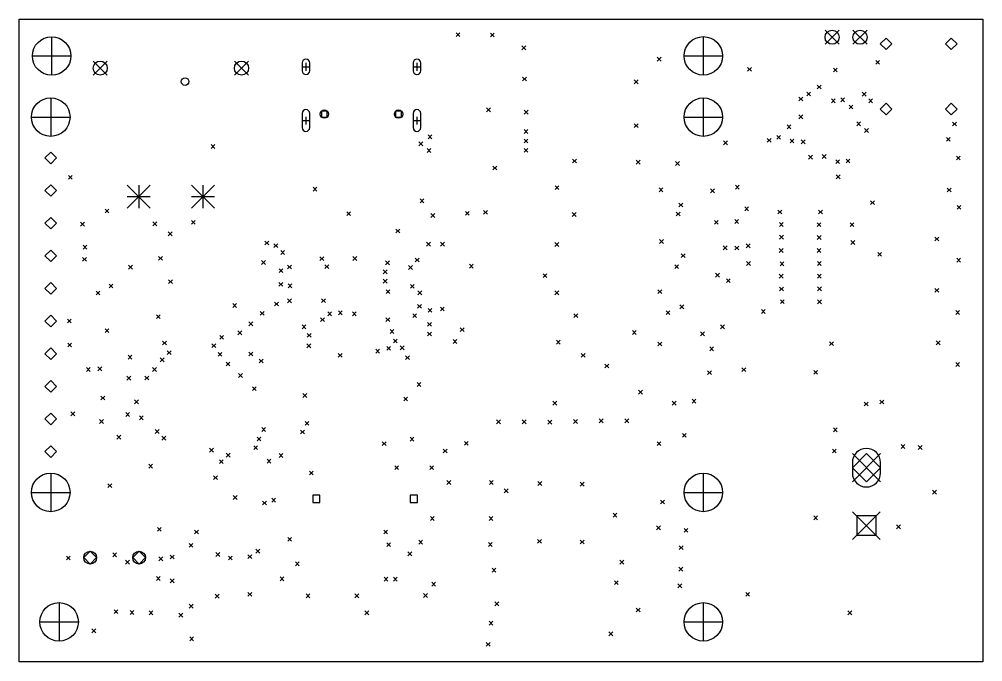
# Model space of a CAD drawing. Extents: x 97.9 to 175, y -164.3 to -75.
# Drawn here: x 100 to 175, y -125 to -75 of the extents above; entities that cross this region are included whole.
import ezdxf

# ---------------------------------------------------------------- set-up
doc = ezdxf.new("R2010")
doc.units = 0
doc.layers.add('BLACK', color=7, linetype='CONTINUOUS')

msp = doc.modelspace()

# ---------------------------------------------------------------- linework, layer by layer
at = {"layer": 'BLACK', "linetype": 'CONTINUOUS'}
for p, q in [((100, -75), (175, -75)), ((100, -125), (100, -75)), ((175, -75), (175, -125)), ((102.52, -76.3582), (102.52, -79.3582)), ((134, -76.0525), (134.3, -76.3525)), ((134.3, -76.0525), (134, -76.3525)), ((136.675, -76.0775), (136.975, -76.3775)), ((136.975, -76.0775), (136.675, -76.3775)), ((153.25, -76.35), (153.25, -79.35)), ((162.725, -75.85), (163.825, -76.95)), ((163.825, -75.85), (162.725, -76.95)), ((164.9, -75.85), (166, -76.95)), ((166, -75.85), (164.9, -76.95)), ((167.475, -76.4575), (167.025, -76.9075)), ((167.925, -76.9075), (167.475, -76.4575)), ((172.555, -76.4575), (172.105, -76.9075)), ((173.005, -76.9075), (172.555, -76.4575)), ((139.125, -77.075), (139.425, -77.375)), ((139.425, -77.075), (139.125, -77.375)), ((167.025, -76.9075), (167.475, -77.3575)), ((167.475, -77.3575), (167.925, -76.9075)), ((172.105, -76.9075), (172.555, -77.3575)), ((172.555, -77.3575), (173.005, -76.9075)), ((101.02, -77.8582), (104.02, -77.8582)), ((149.656, -77.95), (149.957, -78.25)), ((149.957, -77.95), (149.656, -78.25)), ((151.75, -77.85), (154.75, -77.85)), ((105.75, -78.25), (106.85, -79.35)), ((106.85, -78.25), (105.75, -79.35)), ((116.75, -78.25), (117.85, -79.35)), ((117.85, -78.25), (116.75, -79.35)), ((122.015, -78.4), (122.015, -79)), ((122.015, -78.7), (122.615, -78.7)), ((122.315, -78.4), (122.315, -79)), ((122.615, -79), (122.615, -78.4)), ((130.655, -78.4), (130.655, -79)), ((130.655, -78.7), (131.255, -78.7)), ((130.955, -78.4), (130.955, -79)), ((131.255, -79), (131.255, -78.4)), ((156.697, -78.7473), (156.997, -79.0473)), ((156.997, -78.7473), (156.697, -79.0473)), ((166.675, -78.2), (166.975, -78.5)), ((166.975, -78.2), (166.675, -78.5)), ((139.18, -79.5), (139.48, -79.8)), ((139.48, -79.5), (139.18, -79.8)), ((163.375, -78.8), (163.675, -79.1)), ((163.675, -78.8), (163.375, -79.1)), ((147.875, -79.725), (148.175, -80.025)), ((148.175, -79.725), (147.875, -80.025)), ((162.12, -80.1195), (162.42, -80.4195)), ((162.42, -80.1195), (162.12, -80.4195)), ((161.3, -80.6657), (161.6, -80.9657)), ((161.6, -80.6657), (161.3, -80.9657)), ((165.619, -80.679), (165.919, -80.979)), ((165.919, -80.679), (165.619, -80.979)), ((102.45, -81.1132), (102.45, -84.1132)), ((153.25, -81.1132), (153.25, -84.1132)), ((160.689, -81.059), (160.989, -81.359)), ((160.989, -81.059), (160.689, -81.359)), ((163.22, -81.1952), (163.52, -81.4952)), ((163.52, -81.1952), (163.22, -81.4952)), ((163.946, -81.1195), (164.246, -81.4195)), ((164.246, -81.1195), (163.946, -81.4195)), ((164.6, -81.6781), (164.9, -81.9781)), ((164.9, -81.6781), (164.6, -81.9781)), ((166.132, -81.1927), (166.432, -81.4927)), ((166.432, -81.1927), (166.132, -81.4927)), ((167.475, -81.5375), (167.025, -81.9875)), ((167.925, -81.9875), (167.475, -81.5375)), ((172.555, -81.5375), (172.105, -81.9875)), ((173.005, -81.9875), (172.555, -81.5375)), ((122.015, -82.33), (122.015, -83.43)), ((122.615, -83.43), (122.615, -82.33)), ((123.975, -82.1502), (123.515, -82.1502)), ((123.515, -82.1502), (123.515, -82.6098)), ((123.975, -82.6098), (123.975, -82.1502)), ((129.755, -82.1502), (129.295, -82.1502)), ((129.295, -82.1502), (129.295, -82.6098)), ((129.755, -82.6098), (129.755, -82.1502)), ((130.655, -82.33), (130.655, -83.43)), ((131.255, -83.43), (131.255, -82.33)), ((136.375, -81.9), (136.675, -82.2)), ((136.675, -81.9), (136.375, -82.2)), ((139.303, -82.075), (139.603, -82.375)), ((139.603, -82.075), (139.303, -82.375)), ((160.689, -82.4452), (160.989, -82.7452)), ((160.989, -82.4452), (160.689, -82.7452)), ((167.025, -81.9875), (167.475, -82.4375)), ((167.475, -82.4375), (167.925, -81.9875)), ((172.105, -81.9875), (172.555, -82.4375)), ((172.555, -82.4375), (173.005, -81.9875)), ((100.95, -82.6132), (103.95, -82.6132)), ((122.015, -82.88), (122.615, -82.88)), ((122.315, -82.58), (122.315, -83.18)), ((123.515, -82.6098), (123.975, -82.6098)), ((129.295, -82.6098), (129.755, -82.6098)), ((130.655, -82.88), (131.255, -82.88)), ((130.955, -82.58), (130.955, -83.18)), ((147.875, -83.125), (148.175, -83.425)), ((148.175, -83.125), (147.875, -83.425)), ((151.75, -82.6132), (154.75, -82.6132)), ((159.774, -83.2244), (160.074, -83.5244)), ((160.074, -83.2244), (159.774, -83.5244)), ((165.194, -82.9805), (165.494, -83.2805)), ((165.494, -82.9805), (165.194, -83.2805)), ((172.65, -83), (172.95, -83.3)), ((172.95, -83), (172.65, -83.3)), ((131.825, -84), (132.125, -84.3)), ((132.125, -84), (131.825, -84.3)), ((139.3, -83.591), (139.6, -83.891)), ((139.6, -83.591), (139.3, -83.891)), ((165.8, -83.5), (166.1, -83.8)), ((166.1, -83.5), (165.8, -83.8)), ((114.93, -84.75), (115.23, -85.05)), ((115.23, -84.75), (114.93, -85.05)), ((131.113, -84.5395), (131.413, -84.8395)), ((131.413, -84.5395), (131.113, -84.8395)), ((139.3, -84.3205), (139.6, -84.6205)), ((139.6, -84.3205), (139.3, -84.6205)), ((154.822, -84.4723), (155.122, -84.7723)), ((155.122, -84.4723), (154.822, -84.7723)), ((158.225, -84.275), (158.525, -84.575)), ((158.525, -84.275), (158.225, -84.575)), ((158.96, -84.04), (159.26, -84.34)), ((159.26, -84.04), (158.96, -84.34)), ((160, -84.325), (160.3, -84.625)), ((160.3, -84.325), (160, -84.625)), ((160.87, -84.39), (161.17, -84.69)), ((161.17, -84.39), (160.87, -84.69)), ((172.173, -84.1917), (172.473, -84.4917)), ((172.473, -84.1917), (172.173, -84.4917)), ((102.45, -85.3382), (102, -85.7882)), ((102.9, -85.7882), (102.45, -85.3382)), ((131.75, -85.069), (132.05, -85.369)), ((132.05, -85.069), (131.75, -85.369)), ((139.3, -85.05), (139.6, -85.35)), ((139.6, -85.05), (139.3, -85.35)), ((102, -85.7882), (102.45, -86.2382)), ((102.45, -86.2382), (102.9, -85.7882)), ((143.075, -85.875), (143.375, -86.175)), ((143.375, -85.875), (143.075, -86.175)), ((148.025, -85.975), (148.325, -86.275)), ((148.325, -85.975), (148.025, -86.275)), ((151.092, -86.075), (151.392, -86.375)), ((151.392, -86.075), (151.092, -86.375)), ((161.44, -85.58), (161.74, -85.88)), ((161.74, -85.58), (161.44, -85.88)), ((162.501, -85.5306), (162.801, -85.8306)), ((162.801, -85.5306), (162.501, -85.8306)), ((163.559, -85.9321), (163.859, -86.2321)), ((163.859, -85.9321), (163.559, -86.2321)), ((164.36, -85.88), (164.66, -86.18)), ((164.66, -85.88), (164.36, -86.18)), ((172.95, -85.65), (173.25, -85.95)), ((173.25, -85.65), (172.95, -85.95)), ((136.869, -86.425), (137.169, -86.725)), ((137.169, -86.425), (136.869, -86.725)), ((103.825, -87.15), (104.125, -87.45)), ((104.125, -87.15), (103.825, -87.45)), ((163.6, -87.1105), (163.9, -87.4105)), ((163.9, -87.1105), (163.6, -87.4105)), ((102.45, -87.8782), (102, -88.3282)), ((102, -88.3282), (102.45, -88.7782)), ((102.9, -88.3282), (102.45, -87.8782)), ((102.45, -88.7782), (102.9, -88.3282)), ((108.4, -87.9), (110.2, -89.7)), ((110.2, -87.9), (108.4, -89.7)), ((109.3, -87.9), (109.3, -89.7)), ((113.4, -87.9), (115.2, -89.7)), ((115.2, -87.9), (113.4, -89.7)), ((114.3, -87.9), (114.3, -89.7)), ((122.875, -88.075), (123.175, -88.375)), ((123.175, -88.075), (122.875, -88.375)), ((141.707, -87.9535), (142.007, -88.2535)), ((142.007, -87.9535), (141.707, -88.2535)), ((149.8, -88.13), (150.1, -88.43)), ((150.1, -88.13), (149.8, -88.43)), ((153.808, -88.2005), (154.108, -88.5005)), ((154.108, -88.2005), (153.808, -88.5005)), ((155.75, -87.91), (156.05, -88.21)), ((156.05, -87.91), (155.75, -88.21)), ((172.241, -88.1316), (172.541, -88.4316)), ((172.541, -88.1316), (172.241, -88.4316)), ((108.4, -88.8), (110.2, -88.8)), ((113.4, -88.8), (115.2, -88.8)), ((131.2, -88.975), (131.5, -89.275)), ((131.5, -88.975), (131.2, -89.275)), ((166.275, -89.125), (166.575, -89.425)), ((166.575, -89.125), (166.275, -89.425)), ((106.675, -89.775), (106.975, -90.075)), ((106.975, -89.775), (106.675, -90.075)), ((125.494, -89.975), (125.794, -90.275)), ((125.794, -89.975), (125.494, -90.275)), ((134.73, -89.9485), (135.03, -90.2485)), ((135.03, -89.9485), (134.73, -90.2485)), ((136.14, -89.88), (136.44, -90.18)), ((136.44, -89.88), (136.14, -90.18)), ((151.14, -90), (151.44, -90.3)), ((151.44, -90), (151.14, -90.3)), ((151.35, -89.3002), (151.65, -89.6002)), ((151.65, -89.3002), (151.35, -89.6002)), ((156.47, -89.6), (156.77, -89.9)), ((156.77, -89.6), (156.47, -89.9)), ((159.05, -89.85), (159.35, -90.15)), ((159.35, -89.85), (159.05, -90.15)), ((162.225, -89.85), (162.525, -90.15)), ((162.525, -89.85), (162.225, -90.15)), ((173, -89.4845), (173.3, -89.7845)), ((173.3, -89.4845), (173, -89.7845)), ((102.45, -90.4182), (102, -90.8682)), ((102.9, -90.8682), (102.45, -90.4182)), ((113.4, -90.65), (113.7, -90.95)), ((113.7, -90.65), (113.4, -90.95)), ((132.05, -90.125), (132.35, -90.425)), ((132.35, -90.125), (132.05, -90.425)), ((143.04, -90.05), (143.34, -90.35)), ((143.34, -90.05), (143.04, -90.35)), ((154.116, -90.6485), (154.416, -90.9485)), ((154.416, -90.6485), (154.116, -90.9485)), ((155.69, -90.59), (155.99, -90.89)), ((155.99, -90.59), (155.69, -90.89)), ((102, -90.8682), (102.45, -91.3182)), ((102.45, -91.3182), (102.9, -90.8682)), ((104.775, -90.8), (105.075, -91.1)), ((105.075, -90.8), (104.775, -91.1)), ((110.4, -90.775), (110.7, -91.075)), ((110.7, -90.775), (110.4, -91.075)), ((129.325, -91.325), (129.625, -91.625)), ((129.625, -91.325), (129.325, -91.625)), ((159.17, -90.82), (159.47, -91.12)), ((159.47, -90.82), (159.17, -91.12)), ((162.1, -90.84), (162.4, -91.14)), ((162.4, -90.84), (162.1, -91.14)), ((164.67, -90.83), (164.97, -91.13)), ((164.97, -90.83), (164.67, -91.13)), ((111.6, -91.55), (111.9, -91.85)), ((111.9, -91.55), (111.6, -91.85)), ((149.85, -92.15), (150.15, -92.45)), ((150.15, -92.15), (149.85, -92.45)), ((159.18, -91.81), (159.48, -92.11)), ((159.48, -91.81), (159.18, -92.11)), ((162.12, -91.84), (162.42, -92.14)), ((162.42, -91.84), (162.12, -92.14)), ((164.74, -92.23), (165.04, -92.53)), ((165.04, -92.23), (164.74, -92.53)), ((171.274, -91.95), (171.575, -92.25)), ((171.575, -91.95), (171.274, -92.25)), ((102.45, -92.9582), (102, -93.4082)), ((102.9, -93.4082), (102.45, -92.9582)), ((104.97, -92.58), (105.27, -92.88)), ((105.27, -92.58), (104.97, -92.88)), ((119.117, -92.2666), (119.417, -92.5666)), ((119.417, -92.2666), (119.117, -92.5666)), ((119.821, -92.4713), (120.121, -92.7713)), ((120.121, -92.4713), (119.821, -92.7713)), ((120.35, -93), (120.65, -93.3)), ((120.65, -93), (120.35, -93.3)), ((131.7, -92.35), (132, -92.65)), ((132, -92.35), (131.7, -92.65)), ((132.79, -92.35), (133.09, -92.65)), ((133.09, -92.35), (132.79, -92.65)), ((141.7, -92.375), (142, -92.675)), ((142, -92.375), (141.7, -92.675)), ((154.8, -92.6335), (155.1, -92.9335)), ((155.1, -92.6335), (154.8, -92.9335)), ((155.704, -92.6478), (156.004, -92.9478)), ((156.004, -92.6478), (155.704, -92.9478)), ((156.589, -92.4792), (156.889, -92.7792)), ((156.889, -92.4792), (156.589, -92.7792)), ((159.16, -92.85), (159.46, -93.15)), ((159.46, -92.85), (159.16, -93.15)), ((162.11, -92.84), (162.41, -93.14)), ((162.41, -92.84), (162.11, -93.14)), ((102, -93.4082), (102.45, -93.8582)), ((102.45, -93.8582), (102.9, -93.4082)), ((104.925, -93.53), (105.225, -93.83)), ((105.225, -93.53), (104.925, -93.83)), ((110.85, -93.45), (111.15, -93.75)), ((111.15, -93.45), (110.85, -93.75)), ((123.4, -93.48), (123.7, -93.78)), ((123.7, -93.48), (123.4, -93.78)), ((125.975, -93.475), (126.275, -93.775)), ((126.275, -93.475), (125.975, -93.775)), ((130.83, -93.5865), (131.13, -93.8865)), ((131.13, -93.5865), (130.83, -93.8865)), ((151.527, -93.2446), (151.827, -93.5446)), ((151.827, -93.2446), (151.527, -93.5446)), ((166.83, -93.14), (167.13, -93.44)), ((167.13, -93.14), (166.83, -93.44)), ((172.975, -93.6), (173.275, -93.9)), ((173.275, -93.6), (172.975, -93.9)), ((108.51, -94.15), (108.81, -94.45)), ((108.81, -94.15), (108.51, -94.45)), ((118.864, -93.7733), (119.164, -94.0733)), ((119.164, -93.7733), (118.864, -94.0733)), ((120.221, -94.4205), (120.521, -94.7205)), ((120.521, -94.4205), (120.221, -94.7205)), ((120.89, -94.1305), (121.19, -94.4305)), ((121.19, -94.1305), (120.89, -94.4305)), ((123.786, -94.0987), (124.086, -94.3987)), ((124.086, -94.0987), (123.786, -94.3987)), ((128.521, -93.8068), (128.821, -94.1068)), ((128.821, -93.8068), (128.521, -94.1068)), ((130.31, -94.17), (130.61, -94.47)), ((130.61, -94.17), (130.31, -94.47)), ((135.04, -94.06), (135.34, -94.36)), ((135.34, -94.06), (135.04, -94.36)), ((151.025, -94.1), (151.325, -94.4)), ((151.325, -94.1), (151.025, -94.4)), ((156.62, -93.86), (156.92, -94.16)), ((156.92, -93.86), (156.62, -94.16)), ((159.22, -93.88), (159.52, -94.18)), ((159.52, -93.88), (159.22, -94.18)), ((162.13, -93.86), (162.43, -94.16)), ((162.43, -93.86), (162.13, -94.16)), ((128.332, -94.5081), (128.631, -94.8081)), ((128.631, -94.5081), (128.332, -94.8081)), ((128.332, -95.2346), (128.631, -95.5346)), ((128.631, -95.2346), (128.332, -95.5346)), ((140.775, -94.8), (141.075, -95.1)), ((141.075, -94.8), (140.775, -95.1)), ((154.208, -94.7699), (154.508, -95.0699)), ((154.508, -94.7699), (154.208, -95.0699)), ((155.05, -95.19), (155.35, -95.49)), ((155.35, -95.19), (155.05, -95.49)), ((159.16, -94.85), (159.46, -95.15)), ((159.46, -94.85), (159.16, -95.15)), ((162.13, -94.84), (162.43, -95.14)), ((162.43, -94.84), (162.13, -95.14)), ((102.45, -95.4982), (102, -95.9482)), ((102, -95.9482), (102.45, -96.3982)), ((102.9, -95.9482), (102.45, -95.4982)), ((102.45, -96.3982), (102.9, -95.9482)), ((106.987, -95.6125), (107.287, -95.9125)), ((107.287, -95.6125), (106.987, -95.9125)), ((111.625, -95.275), (111.925, -95.575)), ((111.925, -95.275), (111.625, -95.575)), ((120.209, -95.4795), (120.509, -95.7795)), ((120.509, -95.4795), (120.209, -95.7795)), ((120.93, -95.5895), (121.23, -95.8895)), ((121.23, -95.5895), (120.93, -95.8895)), ((130.446, -95.6365), (130.746, -95.9365)), ((130.746, -95.6365), (130.446, -95.9365)), ((159.18, -95.84), (159.48, -96.14)), ((159.48, -95.84), (159.18, -96.14)), ((162.14, -95.83), (162.44, -96.13)), ((162.44, -95.83), (162.14, -96.13)), ((171.275, -95.95), (171.575, -96.25)), ((171.575, -95.95), (171.275, -96.25)), ((105.975, -96.15), (106.275, -96.45)), ((106.275, -96.15), (105.975, -96.45)), ((123.536, -96.7465), (123.836, -97.0465)), ((123.836, -96.7465), (123.536, -97.0465)), ((128.55, -96.05), (128.85, -96.35)), ((128.85, -96.05), (128.55, -96.35)), ((131.025, -96.1335), (131.325, -96.4335)), ((131.325, -96.1335), (131.025, -96.4335)), ((141.7, -96.145), (142, -96.445)), ((142, -96.145), (141.7, -96.445)), ((149.717, -96.0482), (150.017, -96.3482)), ((150.017, -96.0482), (149.717, -96.3482)), ((116.615, -97.1206), (116.915, -97.4206)), ((116.915, -97.1206), (116.615, -97.4206)), ((119.88, -97.01), (120.18, -97.31)), ((120.18, -97.01), (119.88, -97.31)), ((120.883, -96.7571), (121.183, -97.0571)), ((121.183, -96.7571), (120.883, -97.0571)), ((131, -97.1865), (131.3, -97.4865)), ((131.3, -97.1865), (131, -97.4865)), ((131.82, -97.5), (132.12, -97.8)), ((132.12, -97.5), (131.82, -97.8)), ((132.78, -97.4), (133.08, -97.7)), ((133.08, -97.4), (132.78, -97.7)), ((151.432, -97.2295), (151.732, -97.5295)), ((151.732, -97.2295), (151.432, -97.5295)), ((159.25, -96.825), (159.55, -97.125)), ((159.55, -96.825), (159.25, -97.125)), ((162.14, -96.84), (162.44, -97.14)), ((162.44, -96.84), (162.14, -97.14)), ((102.45, -98.0382), (102, -98.4882)), ((102.9, -98.4882), (102.45, -98.0382)), ((110.675, -98), (110.975, -98.3)), ((110.975, -98), (110.675, -98.3)), ((118.76, -97.74), (119.06, -98.04)), ((119.06, -97.74), (118.76, -98.04)), ((123.45, -98.228), (123.75, -98.528)), ((123.75, -98.228), (123.45, -98.528)), ((124.016, -97.7679), (124.316, -98.0679)), ((124.316, -97.7679), (124.016, -98.0679)), ((124.846, -97.6895), (125.146, -97.9895)), ((125.146, -97.6895), (124.846, -97.9895)), ((125.929, -97.775), (126.229, -98.075)), ((126.229, -97.775), (125.929, -98.075)), ((128.543, -98.228), (128.843, -98.528)), ((128.843, -98.228), (128.543, -98.528)), ((130.624, -97.9124), (130.923, -98.2124)), ((130.923, -97.9124), (130.624, -98.2124)), ((143.17, -97.92), (143.47, -98.22)), ((143.47, -97.92), (143.17, -98.22)), ((150.35, -97.6795), (150.65, -97.9795)), ((150.65, -97.6795), (150.35, -97.9795)), ((157.77, -97.59), (158.07, -97.89)), ((158.07, -97.59), (157.77, -97.89)), ((172.9, -97.675), (173.2, -97.975)), ((173.2, -97.675), (172.9, -97.975)), ((102, -98.4882), (102.45, -98.9382)), ((102.45, -98.9382), (102.9, -98.4882)), ((103.75, -98.33), (104.05, -98.63)), ((104.05, -98.33), (103.75, -98.63)), ((117.875, -98.55), (118.175, -98.85)), ((118.175, -98.55), (117.875, -98.85)), ((122.013, -98.7863), (122.313, -99.0863)), ((122.313, -98.7863), (122.013, -99.0863)), ((131.78, -98.59), (132.08, -98.89)), ((132.08, -98.59), (131.78, -98.89)), ((154.591, -98.7834), (154.891, -99.0834)), ((154.891, -98.7834), (154.591, -99.0834)), ((106.675, -99.0799), (106.975, -99.3799)), ((106.975, -99.0799), (106.675, -99.3799)), ((115.6, -99.6), (115.9, -99.9)), ((115.9, -99.6), (115.6, -99.9)), ((117.025, -99.25), (117.325, -99.55)), ((117.325, -99.25), (117.025, -99.55)), ((122.423, -99.4471), (122.723, -99.7471)), ((122.723, -99.4471), (122.423, -99.7471)), ((128.861, -99.15), (129.161, -99.45)), ((129.161, -99.15), (128.861, -99.45)), ((131.787, -99.3419), (132.087, -99.6419)), ((132.087, -99.3419), (131.787, -99.6419)), ((134.32, -99.01), (134.62, -99.31)), ((134.62, -99.01), (134.32, -99.31)), ((147.725, -99.2265), (148.025, -99.5265)), ((148.025, -99.2265), (147.725, -99.5265)), ((153.03, -99.3305), (153.33, -99.6305)), ((153.33, -99.3305), (153.03, -99.6305)), ((103.775, -100.2), (104.075, -100.5)), ((104.075, -100.2), (103.775, -100.5)), ((111.15, -100.05), (111.45, -100.35)), ((111.45, -100.05), (111.15, -100.35)), ((115, -100.25), (115.3, -100.55)), ((115.3, -100.25), (115, -100.55)), ((122.398, -100.268), (122.698, -100.568)), ((122.698, -100.268), (122.398, -100.568)), ((128.606, -100.463), (128.906, -100.763)), ((128.906, -100.463), (128.606, -100.763)), ((129.12, -99.89), (129.42, -100.19)), ((129.42, -99.89), (129.12, -100.19)), ((129.659, -100.416), (129.959, -100.716)), ((129.959, -100.416), (129.659, -100.716)), ((133.77, -99.93), (134.07, -100.23)), ((134.07, -99.93), (133.77, -100.23)), ((141.816, -99.9854), (142.116, -100.285)), ((142.116, -99.9854), (141.816, -100.285)), ((149.71, -100.127), (150.01, -100.427)), ((150.01, -100.127), (149.71, -100.427)), ((153.75, -100.5), (154.05, -100.8)), ((154.05, -100.5), (153.75, -100.8)), ((163.075, -100.1), (163.375, -100.4)), ((163.375, -100.1), (163.075, -100.4)), ((171.375, -100.025), (171.675, -100.325)), ((171.675, -100.025), (171.375, -100.325)), ((102.45, -100.578), (102, -101.028)), ((102, -101.028), (102.45, -101.478)), ((102.9, -101.028), (102.45, -100.578)), ((102.45, -101.478), (102.9, -101.028)), ((108.475, -101.15), (108.775, -101.45)), ((108.775, -101.15), (108.475, -101.45)), ((111.525, -100.8), (111.825, -101.1)), ((111.825, -100.8), (111.525, -101.1)), ((115.478, -100.927), (115.778, -101.227)), ((115.778, -100.927), (115.478, -101.227)), ((117.875, -100.9), (118.175, -101.2)), ((118.175, -100.9), (117.875, -101.2)), ((124.829, -101.01), (125.129, -101.31)), ((125.129, -101.01), (124.829, -101.31)), ((127.75, -100.686), (128.05, -100.986)), ((128.05, -100.686), (127.75, -100.986)), ((130.07, -101.19), (130.37, -101.49)), ((130.37, -101.19), (130.07, -101.49)), ((143.75, -101), (144.05, -101.3)), ((144.05, -101), (143.75, -101.3)), ((110.975, -101.35), (111.275, -101.65)), ((111.275, -101.35), (110.975, -101.65)), ((116.1, -101.675), (116.4, -101.975)), ((116.4, -101.675), (116.1, -101.975)), ((118.675, -101.45), (118.975, -101.75)), ((118.975, -101.45), (118.675, -101.75)), ((145.59, -101.84), (145.89, -102.14)), ((145.89, -101.84), (145.59, -102.14)), ((172.9, -101.725), (173.2, -102.025)), ((173.2, -101.725), (172.9, -102.025)), ((105.225, -102.1), (105.525, -102.4)), ((105.525, -102.1), (105.225, -102.4)), ((106.124, -102.054), (106.424, -102.354)), ((106.424, -102.054), (106.124, -102.354)), ((110.384, -102.114), (110.684, -102.414)), ((110.684, -102.114), (110.384, -102.414)), ((117.075, -102.575), (117.375, -102.875)), ((117.375, -102.575), (117.075, -102.875)), ((153.576, -102.35), (153.875, -102.65)), ((153.875, -102.35), (153.576, -102.65)), ((156.255, -102.125), (156.555, -102.425)), ((156.555, -102.125), (156.255, -102.425)), ((161.85, -102.325), (162.15, -102.624)), ((162.15, -102.325), (161.85, -102.624)), ((102.45, -103.118), (102, -103.568)), ((102.9, -103.568), (102.45, -103.118)), ((108.375, -102.775), (108.675, -103.075)), ((108.675, -102.775), (108.375, -103.075)), ((109.775, -102.766), (110.075, -103.066)), ((110.075, -102.766), (109.775, -103.066)), ((130.964, -103.281), (131.264, -103.581)), ((131.264, -103.281), (130.964, -103.581)), ((102, -103.568), (102.45, -104.018)), ((102.45, -104.018), (102.9, -103.568)), ((118.15, -103.6), (118.45, -103.9)), ((118.45, -103.6), (118.15, -103.9)), ((122.083, -104.133), (122.383, -104.433)), ((122.383, -104.133), (122.083, -104.433)), ((148.21, -103.876), (148.51, -104.176)), ((148.51, -103.876), (148.21, -104.176)), ((106.35, -104.325), (106.65, -104.625)), ((106.65, -104.325), (106.35, -104.625)), ((108.975, -104.625), (109.275, -104.925)), ((109.275, -104.625), (108.975, -104.925)), ((129.925, -104.4), (130.225, -104.7)), ((130.225, -104.4), (129.925, -104.7)), ((141.54, -104.72), (141.84, -105.02)), ((141.84, -104.72), (141.54, -105.02)), ((150.825, -104.724), (151.125, -105.023)), ((151.125, -104.724), (150.825, -105.023)), ((152.37, -104.57), (152.67, -104.87)), ((152.67, -104.57), (152.37, -104.87)), ((165.77, -104.79), (166.07, -105.09)), ((166.07, -104.79), (165.77, -105.09)), ((167, -104.64), (167.3, -104.94)), ((167.3, -104.64), (167, -104.94)), ((102.45, -105.658), (102, -106.108)), ((102.9, -106.108), (102.45, -105.658)), ((104.025, -105.55), (104.325, -105.85)), ((104.325, -105.55), (104.025, -105.85)), ((108.287, -105.612), (108.587, -105.912)), ((108.587, -105.612), (108.287, -105.912)), ((102, -106.108), (102.45, -106.558)), ((102.45, -106.558), (102.9, -106.108)), ((106.25, -106.15), (106.55, -106.45)), ((106.55, -106.15), (106.25, -106.45)), ((109.35, -105.875), (109.65, -106.175)), ((109.65, -105.875), (109.35, -106.175)), ((122.247, -106.297), (122.547, -106.597)), ((122.547, -106.297), (122.247, -106.597)), ((137.15, -106.175), (137.45, -106.475)), ((137.45, -106.175), (137.15, -106.475)), ((139.15, -106.175), (139.45, -106.475)), ((139.45, -106.175), (139.15, -106.475)), ((141.15, -106.2), (141.45, -106.5)), ((141.45, -106.2), (141.15, -106.5)), ((143.15, -106.15), (143.45, -106.45)), ((143.45, -106.15), (143.15, -106.45)), ((145.15, -106.103), (145.45, -106.403)), ((145.45, -106.103), (145.15, -106.403)), ((147.15, -106.103), (147.45, -106.403)), ((147.45, -106.103), (147.15, -106.403)), ((110.584, -106.926), (110.884, -107.226)), ((110.884, -106.926), (110.584, -107.226)), ((118.878, -106.778), (119.178, -107.078)), ((119.178, -106.778), (118.878, -107.078)), ((121.901, -106.975), (122.201, -107.275)), ((122.201, -106.975), (121.901, -107.275)), ((151.625, -107.225), (151.925, -107.525)), ((151.925, -107.225), (151.625, -107.525)), ((163.375, -106.8), (163.675, -107.1)), ((163.675, -106.8), (163.375, -107.1)), ((107.6, -107.375), (107.9, -107.675)), ((107.9, -107.375), (107.6, -107.675)), ((111.098, -107.453), (111.398, -107.753)), ((111.398, -107.453), (111.098, -107.753)), ((118.515, -107.511), (118.815, -107.811)), ((118.815, -107.511), (118.515, -107.811)), ((128.25, -107.875), (128.55, -108.175)), ((128.55, -107.875), (128.25, -108.175)), ((130.425, -107.525), (130.725, -107.825)), ((130.725, -107.525), (130.425, -107.825)), ((134.65, -107.85), (134.95, -108.15)), ((134.95, -107.85), (134.65, -108.15)), ((149.65, -107.875), (149.95, -108.175)), ((149.95, -107.875), (149.65, -108.175)), ((102.45, -108.198), (102, -108.648)), ((102, -108.648), (102.45, -109.098)), ((102.9, -108.648), (102.45, -108.198)), ((102.45, -109.098), (102.9, -108.648)), ((114.808, -108.383), (115.108, -108.683)), ((115.108, -108.383), (114.808, -108.683)), ((118.253, -108.188), (118.553, -108.488)), ((118.553, -108.188), (118.253, -108.488)), ((133, -108.45), (133.3, -108.75)), ((133.3, -108.45), (133, -108.75)), ((163.3, -108.45), (163.6, -108.75)), ((163.6, -108.45), (163.3, -108.75)), ((168.64, -108.1), (168.94, -108.4)), ((168.94, -108.1), (168.64, -108.4)), ((169.975, -108.175), (170.275, -108.475)), ((170.275, -108.175), (169.975, -108.475)), ((115.575, -109.275), (115.875, -109.575)), ((115.875, -109.275), (115.575, -109.575)), ((116.109, -108.779), (116.409, -109.079)), ((116.409, -108.779), (116.109, -109.079)), ((119.292, -109.242), (119.592, -109.542)), ((119.592, -109.242), (119.292, -109.542)), ((120.223, -108.798), (120.523, -109.098)), ((120.523, -108.798), (120.223, -109.098)), ((164.85, -108.8), (167.05, -111)), ((167.05, -108.8), (164.85, -111)), ((165.95, -108.8), (164.85, -109.9)), ((164.85, -109.5), (164.85, -110.3)), ((167.05, -109.9), (165.95, -108.8)), ((167.05, -110.3), (167.05, -109.5)), ((110.082, -109.628), (110.382, -109.928)), ((110.382, -109.628), (110.082, -109.928)), ((122.58, -110.16), (122.88, -110.46)), ((122.88, -110.16), (122.58, -110.46)), ((129.225, -109.75), (129.525, -110.05)), ((129.525, -109.75), (129.225, -110.05)), ((131.95, -109.75), (132.25, -110.05)), ((132.25, -109.75), (131.95, -110.05)), ((164.85, -109.9), (165.95, -111)), ((165.95, -111), (167.05, -109.9)), ((102.45, -110.323), (102.45, -113.323)), ((115.125, -110.525), (115.425, -110.825)), ((115.425, -110.525), (115.125, -110.825)), ((133.29, -110.9), (133.59, -111.2)), ((133.59, -110.9), (133.29, -111.2)), ((136.6, -110.9), (136.9, -111.2)), ((136.9, -110.9), (136.6, -111.2)), ((140.37, -110.975), (140.67, -111.275)), ((140.67, -110.975), (140.37, -111.275)), ((153.25, -110.323), (153.25, -113.323)), ((106.9, -111.15), (107.2, -111.45)), ((107.2, -111.15), (106.9, -111.45)), ((137.745, -111.55), (138.045, -111.85)), ((138.045, -111.55), (137.745, -111.85)), ((143.675, -111.035), (143.975, -111.335)), ((143.975, -111.035), (143.675, -111.335)), ((171.1, -111.65), (171.4, -111.95)), ((171.4, -111.65), (171.1, -111.95)), ((100.95, -111.823), (103.95, -111.823)), ((116.65, -112.075), (116.95, -112.375)), ((116.95, -112.075), (116.65, -112.375)), ((118.947, -112.497), (119.247, -112.797)), ((119.247, -112.497), (118.947, -112.797)), ((119.65, -112.275), (119.95, -112.575)), ((119.95, -112.275), (119.65, -112.575)), ((123.408, -112.042), (122.842, -112.042)), ((122.842, -112.042), (122.842, -112.608)), ((123.408, -112.608), (123.408, -112.042)), ((131.008, -112.042), (130.442, -112.042)), ((130.442, -112.042), (130.442, -112.608)), ((131.008, -112.608), (131.008, -112.042)), ((149.925, -112.423), (150.225, -112.723)), ((150.225, -112.423), (149.925, -112.723)), ((151.75, -111.823), (154.75, -111.823)), ((122.842, -112.608), (123.408, -112.608)), ((130.442, -112.608), (131.008, -112.608)), ((132, -113.7), (132.3, -114)), ((132.3, -113.7), (132, -114)), ((136.575, -113.7), (136.875, -114)), ((136.875, -113.7), (136.575, -114)), ((146.225, -113.445), (146.525, -113.745)), ((146.525, -113.445), (146.225, -113.745)), ((161.85, -113.65), (162.15, -113.95)), ((162.15, -113.65), (161.85, -113.95)), ((164.875, -113.325), (167.025, -115.475)), ((167.025, -113.325), (164.875, -115.475)), ((166.71, -113.64), (165.19, -113.64)), ((165.19, -113.64), (165.19, -115.16)), ((166.71, -115.16), (166.71, -113.64)), ((110.75, -114.55), (111.05, -114.85)), ((111.05, -114.55), (110.75, -114.85)), ((113.651, -114.75), (113.951, -115.05)), ((113.951, -114.75), (113.651, -115.05)), ((128.375, -114.75), (128.675, -115.05)), ((128.675, -114.75), (128.375, -115.05)), ((149.61, -114.423), (149.91, -114.723)), ((149.91, -114.423), (149.61, -114.723)), ((151.75, -114.625), (152.05, -114.925)), ((152.05, -114.625), (151.75, -114.925)), ((168.3, -114.35), (168.6, -114.65)), ((168.6, -114.35), (168.3, -114.65)), ((120.9, -115.325), (121.2, -115.625)), ((121.2, -115.325), (120.9, -115.625)), ((140.345, -115.475), (140.645, -115.775)), ((140.645, -115.475), (140.345, -115.775)), ((165.19, -115.16), (166.71, -115.16)), ((113.221, -115.796), (113.521, -116.096)), ((113.521, -115.796), (113.221, -116.096)), ((118.425, -116.25), (118.725, -116.55)), ((118.725, -116.25), (118.425, -116.55)), ((128.611, -115.734), (128.911, -116.034)), ((128.911, -115.734), (128.611, -116.034)), ((131.093, -115.548), (131.393, -115.849)), ((131.393, -115.548), (131.093, -115.849)), ((136.525, -115.725), (136.825, -116.025)), ((136.825, -115.725), (136.525, -116.025)), ((143.675, -115.535), (143.975, -115.835)), ((143.975, -115.535), (143.675, -115.835)), ((151.375, -115.975), (151.675, -116.275)), ((151.675, -115.975), (151.375, -116.275)), ((103.675, -116.775), (103.975, -117.075)), ((103.975, -116.775), (103.675, -117.075)), ((105.52, -116.4), (105.02, -116.9)), ((105.02, -116.9), (105.52, -117.4)), ((106.02, -116.9), (105.52, -116.4)), ((105.52, -117.4), (106.02, -116.9)), ((107.275, -116.525), (107.575, -116.825)), ((107.575, -116.525), (107.275, -116.825)), ((109.33, -116.4), (108.83, -116.9)), ((108.83, -116.9), (109.33, -117.4)), ((109.83, -116.9), (109.33, -116.4)), ((109.33, -117.4), (109.83, -116.9)), ((110.866, -116.839), (111.166, -117.139)), ((111.166, -116.839), (110.866, -117.139)), ((111.75, -116.7), (112.05, -117)), ((112.05, -116.7), (111.75, -117)), ((115.3, -116.5), (115.6, -116.8)), ((115.6, -116.5), (115.3, -116.8)), ((116.275, -116.775), (116.575, -117.075)), ((116.575, -116.775), (116.275, -117.075)), ((117.793, -116.678), (118.093, -116.978)), ((118.093, -116.678), (117.793, -116.978)), ((130.25, -116.45), (130.55, -116.75)), ((130.55, -116.45), (130.25, -116.75)), ((108.275, -117.1), (108.575, -117.4)), ((108.575, -117.1), (108.275, -117.4)), ((121.5, -117.225), (121.8, -117.525)), ((121.8, -117.225), (121.5, -117.525)), ((136.8, -117.725), (137.1, -118.025)), ((137.1, -117.725), (136.8, -118.025)), ((146.75, -117.102), (147.05, -117.401)), ((147.05, -117.102), (146.75, -117.401)), ((151.35, -117.65), (151.65, -117.95)), ((151.65, -117.65), (151.35, -117.95)), ((110.675, -118.379), (110.975, -118.679)), ((110.975, -118.379), (110.675, -118.679)), ((120.3, -118.401), (120.6, -118.701)), ((120.6, -118.401), (120.3, -118.701)), ((128.398, -118.423), (128.698, -118.723)), ((128.698, -118.423), (128.398, -118.723)), ((129.125, -118.423), (129.425, -118.723)), ((129.425, -118.423), (129.125, -118.723)), ((111.75, -118.557), (112.05, -118.857)), ((112.05, -118.557), (111.75, -118.857)), ((132.11, -118.815), (132.41, -119.115)), ((132.41, -118.815), (132.11, -119.115)), ((146.325, -118.7), (146.625, -119)), ((146.625, -118.7), (146.325, -119)), ((151.275, -118.95), (151.575, -119.25)), ((151.575, -118.95), (151.275, -119.25)), ((115.249, -119.751), (115.549, -120.051)), ((115.549, -119.751), (115.249, -120.051)), ((117.8, -119.6), (118.1, -119.9)), ((118.1, -119.6), (117.8, -119.9)), ((122.325, -119.725), (122.625, -120.025)), ((122.625, -119.725), (122.325, -120.025)), ((126.125, -119.725), (126.425, -120.025)), ((126.425, -119.725), (126.125, -120.025)), ((131.475, -119.7), (131.775, -120)), ((131.775, -119.7), (131.475, -120)), ((156.55, -119.6), (156.85, -119.9)), ((156.85, -119.6), (156.55, -119.9)), ((103.1, -120.4), (103.1, -123.4)), ((113.226, -120.524), (113.526, -120.824)), ((113.526, -120.524), (113.226, -120.824)), ((137.025, -120.35), (137.325, -120.65)), ((137.325, -120.35), (137.025, -120.65)), ((153.25, -120.4), (153.25, -123.4)), ((107.375, -120.95), (107.675, -121.25)), ((107.675, -120.95), (107.375, -121.25)), ((108.625, -121.025), (108.925, -121.325)), ((108.925, -121.025), (108.625, -121.325)), ((110.1, -121.05), (110.4, -121.35)), ((110.4, -121.05), (110.1, -121.35)), ((112.425, -121.225), (112.725, -121.525)), ((112.725, -121.225), (112.425, -121.525)), ((126.9, -121.05), (127.2, -121.35)), ((127.2, -121.05), (126.9, -121.35)), ((148.025, -120.825), (148.325, -121.125)), ((148.325, -120.825), (148.025, -121.125)), ((164.5, -121.05), (164.8, -121.35)), ((164.8, -121.05), (164.5, -121.35)), ((101.6, -121.9), (104.6, -121.9)), ((136.575, -121.85), (136.875, -122.15)), ((136.875, -121.85), (136.575, -122.15)), ((151.75, -121.9), (154.75, -121.9)), ((105.65, -122.45), (105.95, -122.75)), ((105.95, -122.45), (105.65, -122.75)), ((145.9, -122.675), (146.2, -122.975)), ((146.2, -122.675), (145.9, -122.975)), ((113.275, -123.075), (113.575, -123.375)), ((113.575, -123.075), (113.275, -123.375)), ((136.35, -123.5), (136.65, -123.8)), ((136.65, -123.5), (136.35, -123.8)), ((175, -125), (100, -125))]:
    msp.add_line(p, q, dxfattribs=at)
at = {"layer": 'BLACK'}
for centre, radius in [((102.52, -77.8582), 1.5), ((153.25, -77.85), 1.5), ((163.275, -76.4), 0.55), ((165.45, -76.4), 0.55), ((106.3, -78.8), 0.55), ((117.3, -78.8), 0.55), ((112.91, -79.85), 0.3), ((102.45, -82.6132), 1.5), ((153.25, -82.6132), 1.5), ((123.745, -82.38), 0.325), ((129.525, -82.38), 0.325), ((102.45, -111.823), 1.5), ((153.25, -111.823), 1.5), ((105.52, -116.9), 0.5), ((109.33, -116.9), 0.5), ((103.1, -121.9), 1.5), ((153.25, -121.9), 1.5)]:
    msp.add_circle(centre, radius, dxfattribs=at)
for centre, radius, start, end in [((122.315, -78.4), 0.3, 360, 540), ((130.955, -78.4), 0.3, 360, 540), ((122.315, -79), 0.3, 180, 360), ((130.955, -79), 0.3, 180, 360), ((122.315, -82.33), 0.3, 360, 540), ((130.955, -82.33), 0.3, 360, 540), ((122.315, -83.43), 0.3, 180, 360), ((130.955, -83.43), 0.3, 180, 360), ((165.95, -109.5), 1.1, 360, 540), ((165.95, -110.3), 1.1, 180, 360)]:
    msp.add_arc(centre, radius, start, end, dxfattribs=at)

doc.saveas('drawing.dxf')
